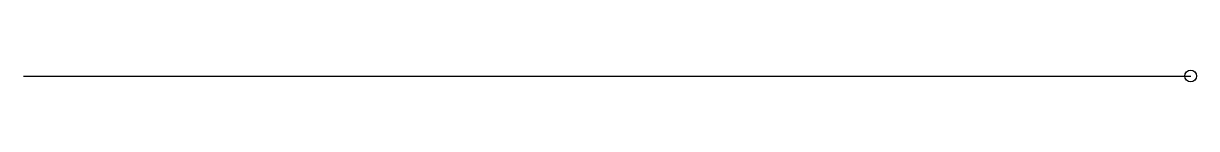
# Model space of a CAD drawing. Header units: millimetres. Extents: x 0 to 20.1, y -0.1 to 0.1.
import ezdxf

# ---------------------------------------------------------------- set-up
doc = ezdxf.new("R2010")
doc.units = ezdxf.units.MM

msp = doc.modelspace()

# ---------------------------------------------------------------- linework, layer by layer
at = {"layer": 'Shots', "color": 1}
msp.add_line((0, 0), (20, 0), dxfattribs=at)
msp.add_circle((20, 0), 0.1, dxfattribs=at)

doc.saveas('drawing.dxf')
